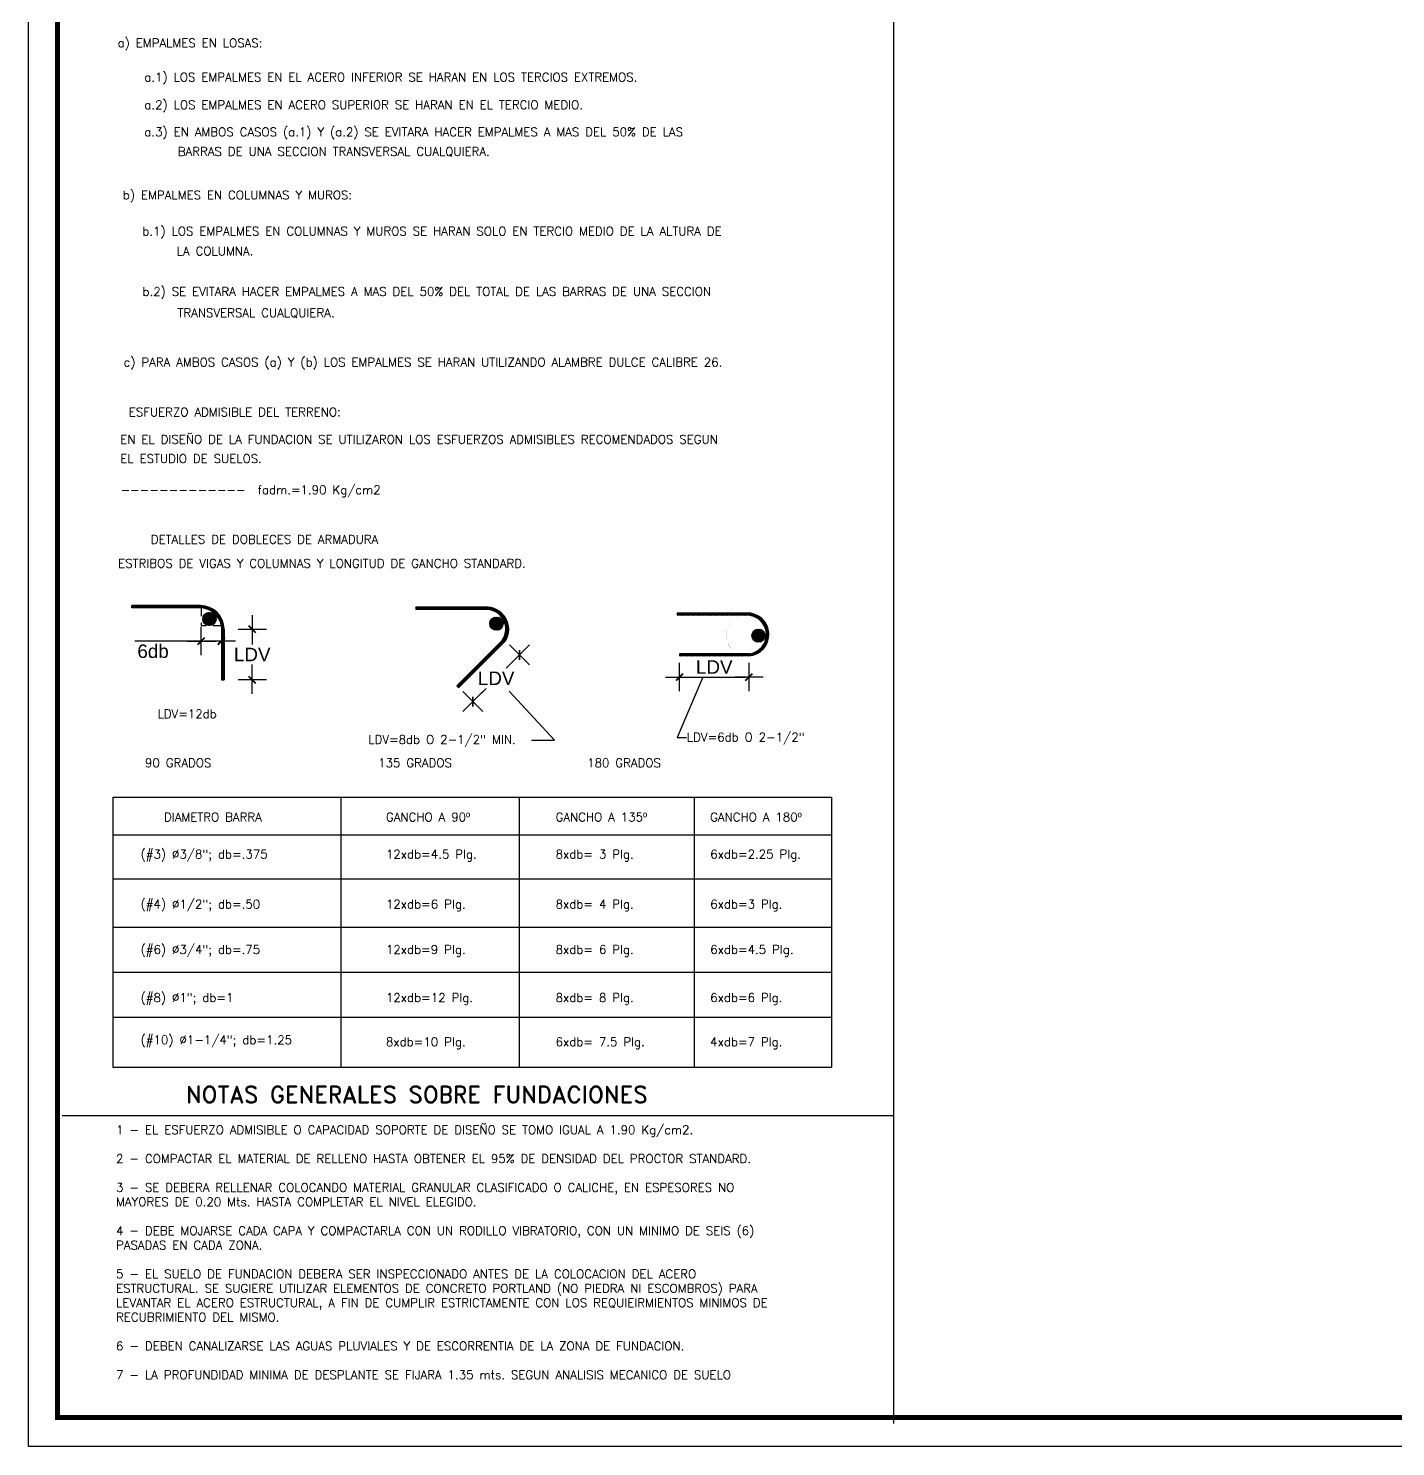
# Model space of a CAD drawing. Header units: feet. Extents: x 317 to 512, y -141 to 162.
# Drawn here: x 387.97 to 408.27, y 57.68 to 78.73 of the extents above; entities that cross this region are included whole.
import ezdxf

# ---------------------------------------------------------------- set-up
doc = ezdxf.new("R2010")
doc.units = ezdxf.units.FT
doc.header["$MEASUREMENT"] = 0
doc.linetypes.add('HIDDEN2', pattern=[0.1875, 0.125, -0.0625])
for name, color, linetype in [('DETALLES', 3, 'Continuous'), ('dimensiones', 1, 'Continuous'), ('DIMLINE', 6, 'Continuous'), ('HATCH', 3, 'Continuous'), ('MARCO', 1, 'Continuous'), ('relleno', 8, 'Continuous'), ('SEÑALAMIENTOS', 6, 'Continuous'), ('TABLAS', 6, 'Continuous'), ('TEXTCOL.', 3, 'Continuous'), ('TEXTO', 2, 'Continuous'), ('TEXTOS 2', 1, 'Continuous')]:
    doc.layers.add(name, color=color, linetype=linetype)
doc.styles.add('ANNTEXT', font='romans.shx')
doc.styles.add('ROMAND', font='romand', dxfattribs={"height": 0.19})
doc.styles.get("Standard").update_dxf_attribs({"font": 'arial.ttf'})
doc.dimstyles.new('20-100', dxfattribs={"dimtxt": 0.2, "dimasz": 0.05, "dimexe": 0.05, "dimexo": 0.1, "dimgap": 0.05, "dimtad": 2, "dimtih": 1, "dimtoh": 1, "dimlfac": 0.2, "dimzin": 0, "dimdsep": 46, "dimtxsty": 'Standard', "dimblk": 'Z2', "dimcen": 0.09, "dimse1": 1, "dimse2": 1, "dimclrd": 6, "dimclre": 6, "dimclrt": 3, "dimadec": 0, "dimazin": 0, "dimtfac": 1, "dimtofl": 0, "dimtmove": 0, "dimatfit": 3, "dimldrblk": 'Z2', "dimfxl": 1, "dimtolj": 1, "dimtzin": 0, "dimarcsym": 0})
doc.dimstyles.new('STD100', dxfattribs={"dimtxt": 0.2, "dimasz": 0.05, "dimexe": 0.05, "dimexo": 0.1, "dimgap": 0.05, "dimtad": 1, "dimtih": 1, "dimtoh": 1, "dimzin": 0, "dimdsep": 46, "dimtxsty": 'Standard', "dimblk": 'Z2', "dimcen": 0.09, "dimse1": 1, "dimse2": 1, "dimclrd": 6, "dimclre": 6, "dimclrt": 3, "dimadec": 0, "dimazin": 0, "dimtfac": 1, "dimtofl": 0, "dimtmove": 0, "dimatfit": 3, "dimldrblk": 'Z2', "dimfxl": 1, "dimtolj": 1, "dimtzin": 0, "dimarcsym": 0})
pattern_1 = [(44.99999999999999, (125.9657807538132, -194.0731247497189), (-0.01315358987331264, 0.01315358987331263), []), (44.99999999999999, (125.9657807538132, -194.0638237571239), (-0.01315358987331264, 0.01315358987331263), [])]

# ---------------------------------------------------------------- blocks, each defined once
blk = doc.blocks.new('Z2')
at = {"layer": 'DIMLINE'}
for p, q in [((4.206591902810544, 0), (-4.206591902810544, 0)), ((0, 4.206591902810544), (0, -4.206591902810544))]:
    blk.add_line(p, q, dxfattribs=at)
at = {"layer": 'DIMLINE', "const_width": 0.5}
blk.add_lwpolyline([(-1.06066017177983, -1.06066017177983), (1.06066017177983, 1.06066017177983)], dxfattribs=at)
blk = doc.blocks.new('*D11')
at = {"layer": 'DEFPOINTS', "color": 0, "transparency": 16777216}
for p in [(390.5359845929469, 69.65582670681702), (390.8367724079834, 69.65919483477442), (390.8367724079834, 69.63720739119513)]:
    blk.add_point(p, dxfattribs=at)
at = {"layer": 'dimensiones', "color": 6, "lineweight": -2, "transparency": 16777216}
for p, q in [((390.5359845929469, 69.63720739119513), (389.5494521968157, 69.63720739119513)), ((390.7867724079834, 69.63720739119513), (390.5859845929469, 69.63720739119513))]:
    blk.add_line(p, q, dxfattribs=at)
at = {"layer": 'dimensiones', "color": 6, "lineweight": -2, "transparency": 16777216, "xscale": 0.05, "yscale": 0.05, "zscale": 0.05, "rotation": 180}
blk.add_blockref('Z2', (390.5359845929469, 69.63720739119513), dxfattribs=at)
at = {"layer": 'dimensiones', "color": 6, "lineweight": -2, "transparency": 16777216, "xscale": 0.05, "yscale": 0.05, "zscale": 0.05}
blk.add_blockref('Z2', (390.8367724079834, 69.63720739119513), dxfattribs=at)
at = {"layer": 'dimensiones', "color": 3, "transparency": 16777216, "insert": (389.8215531517952, 69.4850927936508), "char_height": 0.2, "attachment_point": 5}
blk.add_mtext('\\A1;6db', dxfattribs=at)
blk = doc.blocks.new('*D17')
at = {"layer": 'DEFPOINTS', "color": 0, "transparency": 16777216}
for p in [(390.8763497520712, 69.81268938099844), (390.8763497520712, 69.06305965888201), (391.2938387307667, 69.06305965888201)]:
    blk.add_point(p, dxfattribs=at)
at = {"layer": 'dimensiones', "color": 6, "lineweight": -2, "transparency": 16777216}
for p, q in [((391.2938387307667, 69.76268938099844), (391.2938387307667, 69.58787451994023)), ((391.2938387307667, 69.11305965888201), (391.2938387307667, 69.28787451994022))]:
    blk.add_line(p, q, dxfattribs=at)
at = {"layer": 'dimensiones', "color": 6, "lineweight": -2, "transparency": 16777216, "xscale": 0.05, "yscale": 0.05, "zscale": 0.05}
for p, rotation in [((391.2938387307667, 69.81268938099844), 90), ((391.2938387307667, 69.06305965888201), 270)]:
    blk.add_blockref('Z2', p, dxfattribs=dict(at, rotation=rotation))
at = {"layer": 'dimensiones', "color": 3, "transparency": 16777216, "insert": (391.2938387307667, 69.43787451994028), "char_height": 0.2, "attachment_point": 5}
blk.add_mtext('\\A1;LDV', dxfattribs=at)
blk = doc.blocks.new('*D18')
at = {"layer": 'DEFPOINTS', "color": 0, "transparency": 16777216}
for p in [(395.055196672154, 69.63865248665465), (394.3621808721854, 68.94563668668332), (394.5692318663509, 68.73858569251848)]:
    blk.add_point(p, dxfattribs=at)
at = {"layer": 'dimensiones', "color": 6, "lineweight": -2, "transparency": 16777216}
for p, q in [((395.2268923272604, 69.39624615343044), (395.0657397663348, 69.2350935925042)), ((394.6045872054102, 68.77394103157789), (394.765739766336, 68.93509359250422))]:
    blk.add_line(p, q, dxfattribs=at)
at = {"layer": 'dimensiones', "color": 6, "lineweight": -2, "transparency": 16777216, "xscale": 0.05, "yscale": 0.05, "zscale": 0.05}
for p, rotation in [((395.2622476663196, 69.43160149248985), 45.00000000011279), ((394.5692318663509, 68.73858569251848), 225.0000000001128)]:
    blk.add_blockref('Z2', p, dxfattribs=dict(at, rotation=rotation))
at = {"layer": 'dimensiones', "color": 3, "transparency": 16777216, "insert": (394.9157397663353, 69.08509359250417), "char_height": 0.2, "attachment_point": 5}
blk.add_mtext('\\A1;LDV', dxfattribs=at)
blk = doc.blocks.new('*D19')
at = {"layer": 'DEFPOINTS', "color": 0, "transparency": 16777216}
for p in [(397.6395761442963, 69.41748424328794), (398.6685870904884, 69.41748424328794), (398.6685870904884, 69.10218863781925)]:
    blk.add_point(p, dxfattribs=at)
at = {"layer": 'dimensiones', "color": 6, "lineweight": -2, "transparency": 16777216}
blk.add_line((397.6895761442963, 69.10218863781925), (398.6185870904883, 69.10218863781925), dxfattribs=at)
at = {"layer": 'dimensiones', "color": 6, "lineweight": -2, "transparency": 16777216, "xscale": 0.05, "yscale": 0.05, "zscale": 0.05, "rotation": 180}
blk.add_blockref('Z2', (397.6395761442963, 69.10218863781925), dxfattribs=at)
at = {"layer": 'dimensiones', "color": 6, "lineweight": -2, "transparency": 16777216, "xscale": 0.05, "yscale": 0.05, "zscale": 0.05}
blk.add_blockref('Z2', (398.6685870904884, 69.10218863781925), dxfattribs=at)
at = {"layer": 'dimensiones', "color": 3, "transparency": 16777216, "insert": (398.1540816173923, 69.25218863781926), "char_height": 0.2, "attachment_point": 5}
blk.add_mtext('\\A1;LDV', dxfattribs=at)

msp = doc.modelspace()

# ---------------------------------------------------------------- hatches: boundary and pattern name
at = {"layer": 'HATCH'}
h = msp.add_hatch(dxfattribs=at)
h.set_pattern_fill('STEEL', color=256, scale=0.005858892974088862, style=0)
h.set_pattern_definition(pattern_1)
h.paths.add_polyline_path([(390.5359845929523, 70.13253480690979, -0.3308760606777866), (390.8367724079861, 69.86318551037162), (390.8370140499354, 69.86318551037162), (390.8367724079834, 69.06305965888201), (390.8763497520712, 69.06305965888201), (390.8763497520712, 69.81268938099844, 0.4142135623731145), (390.5248161736262, 70.16422295944209), (389.5069736467575, 70.16422295944209), (389.5069736467575, 70.13253480690979)])
h = msp.add_hatch(dxfattribs=at)
h.set_pattern_fill('STEEL', color=256, scale=0.005858892974088862, style=0)
h.set_pattern_definition(pattern_1)
h.paths.add_polyline_path([(394.7508901553446, 70.13980376523192), (393.722204932098, 70.13980376523192), (393.722204932098, 70.10811561269962), (394.75089015535, 70.10811561269962, -0.6373128596331161), (394.999069192705, 69.63865248666012), (394.3329758705521, 68.97255916450318), (394.3621808721854, 68.9456366866833), (395.0551966721486, 69.63865248664648, 0.605128990008516), (394.7514560408061, 70.1398396200219, 0.0004285569067404226)])
h = msp.add_hatch(dxfattribs=at)
h.set_pattern_fill('STEEL', color=256, scale=0.005858892974088862, style=0)
h.set_pattern_definition(pattern_1)
h.paths.add_polyline_path([(390.7566115122089, 69.9647763912743, 0.172258599843769), (390.7345901666894, 70.02679914543374), (390.6561176410049, 69.96761400408364, -0.01412045634726126), (390.6561199248389, 69.96753314344083), (390.6561199248389, 69.96753314701242, -0.5160696021094714), (390.6542166459002, 69.96618024541554), (390.577645115315, 69.90842886273354, 0.7335444214247023)])
h.paths.add_polyline_path([(390.5599041090308, 69.9647763912743, 0.1537056537358139), (390.577645115315, 69.90842886273354), (390.6542166459002, 69.96618024541554, -0.3192006469994063), (390.6532549672437, 69.96753314701242, -0.972153522104283), (390.6561176410049, 69.96761400408364), (390.7345901666894, 70.02679914543374, 0.7061081917134336)])
h = msp.add_hatch(dxfattribs=at)
h.set_pattern_fill('STEEL', color=256, scale=0.005858892974088862, style=0)
h.set_pattern_definition(pattern_1)
h.paths.add_polyline_path([(395.0183205591173, 69.89584567723965, 0.172258599843769), (394.9962992135951, 69.95786843140046), (394.9178266879134, 69.89868329005172, -0.01412045634726126), (394.9178289717419, 69.89860242940891), (394.9178289717419, 69.8986024329805, -0.5160696021094714), (394.9159256928086, 69.8972495313809), (394.8393541622235, 69.83949814870026, 0.7335444214247023)])
h.paths.add_polyline_path([(394.8216131559392, 69.89584567723965, 0.1537056537358139), (394.8393541622235, 69.83949814870026), (394.9159256928086, 69.8972495313809, -0.3192006469994063), (394.9149640141494, 69.8986024329805, -0.972153522104283), (394.9178266879134, 69.89868329005172), (394.9962992135951, 69.95786843140046, 0.7061081917134336)])
h = msp.add_hatch(dxfattribs=at)
h.set_pattern_fill('STEEL', color=256, scale=0.005858892974088862, style=0)
h.set_pattern_definition(pattern_1)
h.paths.add_polyline_path([(398.633507415815, 70.05286791323702), (397.604496469642, 70.05286791323702), (397.604496469642, 70.02117976070336), (398.6335074158259, 70.02117976070336, -0.973008460831919), (398.6685870904965, 69.44917239582433), (397.6395761442963, 69.44917239582433), (397.6395761442963, 69.41748424328794), (398.6685870904884, 69.41748424328794, 0.9867093407087173), (398.6335915257358, 70.05287142896246, 17747.92842136337), (398.6336631801186, 70.05287440647258, 6238.265612930726), (398.6338670411986, 70.0528827891902, 0.0002827851285944418)])
h = msp.add_hatch(dxfattribs=at)
h.set_pattern_fill('STEEL', color=256, scale=0.005858892974088862, style=0)
h.set_pattern_definition(pattern_1)
h.paths.add_polyline_path([(398.9099183469442, 69.71790233427951, 0.172258599843769), (398.8878970014219, 69.7799250884376), (398.809424475732, 69.72073994708886, -0.01412045634726126), (398.8094267595687, 69.72065908644605), (398.8094267595687, 69.72065909001763, -0.5160696021094714), (398.8075234806328, 69.71930618842076), (398.7309519500449, 69.66155480573876, 0.7335444214247023)])
h.paths.add_polyline_path([(398.7132109437606, 69.71790233427951, 0.1537056537358139), (398.7309519500449, 69.66155480573876), (398.8075234806328, 69.71930618842076, -0.3192006469994063), (398.8065618019763, 69.72065909001763, -0.972153522104283), (398.809424475732, 69.72073994708886), (398.8878970014219, 69.7799250884376, 0.7061081917134336)])

# ---------------------------------------------------------------- linework, layer by layer
at = {"layer": 'DETALLES'}
for p, q in [((390.5248161736262, 70.16422295944345, -6.129063822339943), (389.5069736467575, 70.16422295944345, -6.129063822339943)), ((389.5069736467575, 70.13253480690979, -6.129063822339943), (389.5069736467575, 70.16422295944345, -6.129063822339943)), ((390.5359845929523, 70.13253480690979, -6.129063822339943), (389.5069736467575, 70.13253480690979, -6.129063822339943)), ((394.75089015535, 70.13980376523192, -6.129063822339943), (393.7218792091606, 70.13980376523192, -6.129063822339943)), ((394.75089015535, 70.10811561269962, -6.129063822339943), (393.7218792091606, 70.10811561269962, -6.129063822339943)), ((393.722204932098, 70.13980376523192, -6.129063822339943), (393.722204932098, 70.10811561269962, -6.129063822339943)), ((397.604496469642, 70.05286791323702, -6.129063822339943), (397.604496469642, 70.02117976070336, -6.129063822339943)), ((398.6335074158259, 70.05286791323702, -6.129063822339943), (397.604496469642, 70.05286791323702, -6.129063822339943)), ((398.6335074158259, 70.02117976070336, -6.129063822339943), (397.604496469642, 70.02117976070336, -6.129063822339943)), ((390.8370140499354, 69.86318551037299, -6.129063822339943), (390.8367724079834, 69.06305965888201, -6.129063822339943)), ((390.8763497520712, 69.81268938099844, -6.129063822339943), (390.8763497520712, 69.06305965888201, -6.129063822339943)), ((390.8763497520712, 69.15242979182618, -6.129063822339943), (390.8763497520712, 69.56992921551488, -6.129063822339943)), ((394.9990691926913, 69.63865248664648, -6.129063822339943), (394.3329758705521, 68.97255916450318, -6.129063822339943)), ((395.0551966721486, 69.63865248664648, -6.129063822339943), (394.3621808721854, 68.9456366866833, -6.129063822339943)), ((397.6395761442963, 69.44917239582433, -6.129063822339943), (397.6395761442963, 69.41748424328794, -6.129063822339943)), ((398.6685870904884, 69.44917239582433, -6.129063822339943), (397.6395761442963, 69.44917239582433, -6.129063822339943)), ((398.6685870904884, 69.41748424328794, -6.129063822339943), (397.6395761442963, 69.41748424328794, -6.129063822339943)), ((390.8367724079834, 69.06305965888201, -6.129063822339943), (390.8763497520712, 69.06305965888201, -6.129063822339943)), ((394.3329758705521, 68.97255916450318, -6.129063822339943), (394.3621808721854, 68.9456366866833, -6.129063822339943))]:
    msp.add_line(p, q, dxfattribs=at)
at = {"layer": 'DETALLES', "linetype": 'HIDDEN2'}
for p in [(390.5359845929469, 70.13301026021041, -6.129063822339943), (390.8370140499354, 69.86318551037299, -6.129063822339943)]:
    msp.add_line(p, (390.5359845929469, 69.86318551037299, -6.129063822339943), dxfattribs=at)
at = {"layer": 'DETALLES'}
for centre in [(390.6582578106198, 69.96477639127703, -6.129063822339943), (394.9199668575283, 69.89584567724101, -6.129063822339943), (398.8115646453524, 69.71790233427951, -6.129063822339943)]:
    msp.add_circle(centre, 0.098353701591412, dxfattribs=at)
for centre, radius, start, end in [((390.5248161736262, 69.81268938099844, -6.129063822339943), 0.3515335784453316, 0, 90), ((390.5051465815167, 69.79547480394909, -6.129063822339943), 0.3384677658883822, 11.53992262369899, 84.77249596135955), ((394.7720890973377, 69.80971071554983, -6.129063822339943), 0.3307730590463917, 328.8589416782207, 93.67455237679367), ((394.7656211491748, 69.81557228147209, -6.129063822339943), 0.292913985368249, 322.8431450132127, 92.88268913975699), ((398.6468385138904, 69.73494371282628, -6.129063822339943), 0.318203575377566, 273.9191070573845, 92.40110209296336), ((398.6432205004802, 69.73469608455422, -6.129063822339943), 0.2866482874788253, 275.0769611795927, 91.94184069669426)]:
    msp.add_arc(centre, radius, start, end, dxfattribs=at)
at = {"layer": 'MARCO'}
msp.add_lwpolyline([(387.9700555946429, 99.67954215293815), (452.4700555946429, 99.67954215293815), (452.4700555946429, 57.67954215293815), (387.9700555946429, 57.67954215293815)], close=True, dxfattribs=at)
at = {"layer": 'MARCO', "const_width": 0.07500000000000001}
msp.add_lwpolyline([(445.2975850243286, 99.24551034642184), (388.4040874011591, 99.24551034642184), (388.4040874011591, 58.11357395945441), (445.2975850243286, 58.11357395945441)], close=True, dxfattribs=at)
at = {"layer": 'relleno', "color": 1}
for p, q in [((400.8154613074238, 99.07231070801605, -6.129063822339943), (400.8154613074238, 58.02368032813303, -6.129063822339943)), ((388.4703391209267, 62.59305875943014, -6.129063822339943), (400.8154613074238, 62.59305875943151, -6.129063822339943))]:
    msp.add_line(p, q, dxfattribs=at)
at = {"layer": 'SEÑALAMIENTOS'}
for p, q in [((397.9837457568482, 69.10218863781925, -6.129063822339943), (397.6022542949394, 68.20717493467542, -6.129063822339943)), ((395.1068217271421, 68.89517980012157, -6.129063822339943), (395.7836269741473, 68.16690087498988, -6.129063822339943)), ((395.4425537367732, 68.16690087498988, -6.129063822339943), (395.7836269741473, 68.16690087498988, -6.129063822339943)), ((397.6022542949394, 68.20717493467542, -6.129063822339943), (397.7421941764468, 68.20717493467542, -6.129063822339943))]:
    msp.add_line(p, q, dxfattribs=at)
at = {"layer": 'TABLAS'}
for p, q in [((389.2266703161703, 67.3204832488344, -6.129063822339943), (399.8926035687326, 67.3204832488344, -6.129063822339943)), ((389.2266703161703, 67.3204832488344, -6.129063822339943), (389.2266703161703, 63.31422742061464, -6.129063822339943)), ((392.6099083838889, 67.3204832488344, -6.129063822339943), (392.6099083838889, 63.31696735220326, -6.129063822339943)), ((395.2550926169187, 67.3204832488344, -6.129063822339943), (395.2550926169187, 63.31422742061464, -6.129063822339943)), ((397.8561263141891, 67.3204832488344, -6.129063822339943), (397.8561263141891, 63.31696735220326, -6.129063822339943)), ((399.8926035687326, 67.3204832488344, -6.129063822339943), (399.8926035687326, 63.31422742061464, -6.129063822339943)), ((389.2266703161703, 66.75881442987917, -6.129063822339943), (399.8926035687326, 66.7588144298778, -6.129063822339943)), ((389.2266703161703, 66.1073451481842, -6.129063822339943), (399.8926035687326, 66.1073451481842, -6.129063822339943)), ((389.2266703161703, 65.38852588120004, -6.129063822339943), (399.8926035687326, 65.38852588119458, -6.129063822339943)), ((389.2266703161703, 64.72036235791744, -6.129063822339943), (399.8926035687326, 64.72036235791744, -6.129063822339943)), ((389.2266703161703, 64.05424129992694, -6.129063822339943), (399.8926035687326, 64.05424129992694, -6.129063822339943)), ((389.2266703161703, 63.31422742061464, -6.129063822339943), (399.8926035687326, 63.31422742061464, -6.129063822339943))]:
    msp.add_line(p, q, dxfattribs=at)

# ---------------------------------------------------------------- texts
at = {"layer": 'TEXTCOL.', "style": 'ROMAND'}
msp.add_text('NOTAS GENERALES SOBRE FUNDACIONES', height=0.2488200864015944, dxfattribs=at).set_placement((390.3084088383592, 62.78272963127697, -6.129063822339943))
at = {"layer": 'TEXTO', "style": 'ANNTEXT'}
for s, p in [('a.1) LOS EMPALMES EN EL ACERO INFERIOR SE HARAN EN LOS TERCIOS EXTREMOS.', (389.6909500949104, 77.94447451464235, -7.724809612610635)), ('a.2) LOS EMPALMES EN ACERO SUPERIOR SE HARAN EN EL TERCIO MEDIO.', (389.6928501895226, 77.53309442607757, -7.724809612610635)), ('a.3) EN AMBOS CASOS (a.1) Y (a.2) SE EVITARA HACER EMPALMES A MAS DEL 50%%% DE LAS ', (389.6928501895226, 77.13042998265824, -7.724809612610635)), ('BARRAS DE UNA SECCION TRANSVERSAL CUALQUIERA.', (390.1889685459463, 76.84013567437192, -7.724809612610635)), ('b.1) LOS EMPALMES EN COLUMNAS Y MUROS SE HARAN SOLO EN TERCIO MEDIO DE LA ALTURA DE', (389.6613737538809, 75.65786102782282, -7.724809612610635)), ('LA COLUMNA.', (390.172280998101, 75.36224397688862, -7.724809612610635)), ('b.2) SE EVITARA HACER EMPALMES A MAS DEL 50% DEL TOTAL DE LAS BARRAS DE UNA SECCION ', (389.6641462440774, 74.76145284353275, -7.724809612610635)), ('TRANSVERSAL CUALQUIERA.', (390.1843623372432, 74.44611817947167, -7.724809612610635)), ('EN EL DISEÑO DE LA FUNDACION SE UTILIZARON LOS ESFUERZOS ADMISIBLES RECOMENDADOS SEGUN ', (389.3353625272947, 72.56690603696676, -6.129063822339943)), ('EL ESTUDIO DE SUELOS.', (389.3353625272947, 72.28183472637635, -6.129063822339943)), ('-------------  fadm.=1.90 Kg/cm2', (389.3388662067899, 71.81848848668038, -6.129063822339943)), ('    ESTRIBOS DE VIGAS Y COLUMNAS Y LONGITUD DE GANCHO STANDARD.', (388.9211344352951, 70.72586220883555, -6.129063822339943)), ('LDV=12db', (389.8878696877763, 68.49300968553585, -6.129063822339943)), ('LDV=8db O 2-1/2" MIN.', (393.0170467869883, 68.11157269011515, -6.129063822339943)), ('LDV=6db O 2-1/2"', (397.7466123999073, 68.14711300919122, -6.129063822339943)), ('       90 GRADOS                         135 GRADOS                    180 GRADOS', (389.0331035679309, 67.76539368455302, -6.129063822339943)), ('DIAMETRO BARRA', (389.984415514299, 66.96038842288122, -6.129063822339943)), ('GANCHO A 90º', (393.2801157913735, 66.96038842288122, -6.129063822339943)), ('GANCHO A 135º', (395.797948417793, 66.96038842288122, -6.129063822339943)), ('GANCHO A 180º', (398.0936110315369, 66.96038842288122, -6.129063822339943)), ('(#3) %%c3/8"; db=.375', (389.6354100059178, 66.40994411913503, -6.129063822339943)), ('12xdb=4.5 Plg.', (393.2801157913735, 66.40994411913503, -6.129063822339943)), ('8xdb= 3 Plg.', (395.797948417793, 66.40994411913503, -6.129063822339943)), ('6xdb=2.25 Plg.', (398.0936110315369, 66.40994411913503, -6.129063822339943)), ('(#4) %%C1/2"; db=.50', (389.6354100059178, 65.66867437470852, -6.129063822339943)), ('12xdb=6 Plg.', (393.2801157913735, 65.66867437470852, -6.129063822339943)), ('8xdb= 4 Plg.', (395.797948417793, 65.66867437470852, -6.129063822339943)), ('6xdb=3 Plg.', (398.0936110315369, 65.66867437470852, -6.129063822339943)), ('(#6) %%C3/4"; db=.75', (389.6354100059178, 64.99475533908604, -6.129063822339943)), ('12xdb=9 Plg.', (393.2801157913735, 64.99475533908604, -6.129063822339943)), ('8xdb= 6 Plg.', (395.797948417793, 64.99475533908604, -6.129063822339943)), ('6xdb=4.5 Plg.', (398.0936110315369, 64.99475533908604, -6.129063822339943)), ('(#8) %%C1"; db=1', (389.6354100059178, 64.28059402162204, -6.129063822339943)), ('12xdb=12 Plg.', (393.2801157913735, 64.28059402162204, -6.129063822339943)), ('8xdb= 8 Plg.', (395.797948417793, 64.28059402162204, -6.129063822339943)), ('6xdb=6 Plg.', (398.0936110315369, 64.28059402162204, -6.129063822339943)), ('(#10) %%C1-1/4"; db=1.25', (389.6354100059178, 63.65324203930946, -6.129063822339943)), ('8xdb=10 Plg.', (393.2801157913735, 63.62446679040555, -6.129063822339943)), ('6xdb= 7.5 Plg.', (395.797948417793, 63.62446679040555, -6.129063822339943)), ('4xdb=7 Plg.', (398.0936110315369, 63.62446679040555, -6.129063822339943))]:
    msp.add_text(s, height=0.128340977451823, dxfattribs=at).set_placement(p)
at = {"layer": 'TEXTO', "insert": (389.2719876098362, 62.44696720999341, -6.129063822339943), "char_height": 0.128340977451823, "width": 10.62061595889392, "attachment_point": 1, "style": 'ANNTEXT'}
msp.add_mtext('1 - EL ESFUERZO ADMISIBLE O CAPACIDAD SOPORTE DE DISEÑO SE TOMO IGUAL A 1.90 Kg/cm2.\\P\\P2 - COMPACTAR EL MATERIAL DE RELLENO HASTA OBTENER EL 95% DE DENSIDAD DEL PROCTOR STANDARD.\\P\\P3 - SE DEBERA RELLENAR COLOCANDO MATERIAL GRANULAR CLASIFICADO O CALICHE, EN ESPESORES NO MAYORES DE 0.20 Mts. HASTA COMPLETAR EL NIVEL ELEGIDO. \\P\\P4 - DEBE MOJARSE CADA CAPA Y COMPACTARLA CON UN RODILLO VIBRATORIO, CON UN MINIMO DE SEIS (6) PASADAS EN CADA ZONA.\\P\\P5 - EL SUELO DE FUNDACION DEBERA SER INSPECCIONADO ANTES DE LA COLOCACION DEL ACERO ESTRUCTURAL. SE SUGIERE UTILIZAR ELEMENTOS DE CONCRETO PORTLAND (NO PIEDRA NI ESCOMBROS) PARA LEVANTAR EL ACERO ESTRUCTURAL, A FIN DE CUMPLIR ESTRICTAMENTE CON LOS REQUIEIRMIENTOS MINIMOS DE RECUBRIMIENTO DEL MISMO.\\P\\P6 - DEBEN CANALIZARSE LAS AGUAS PLUVIALES Y DE ESCORRENTIA DE LA ZONA DE FUNDACION.\\P\\P7 - LA PROFUNDIDAD MINIMA DE DESPLANTE SE FIJARA 1.35 mts. SEGUN ANALISIS MECANICO DE SUELO', dxfattribs=at)
at = {"layer": 'TEXTOS 2', "style": 'ANNTEXT'}
for s, p in [('a) EMPALMES EN LOSAS:', (389.2950337136562, 78.45140056999831, -7.724809612610635)), ('b) EMPALMES EN COLUMNAS Y MUROS:', (389.3725779353271, 76.19451500948786, -7.724809612610635)), ('c) PARA AMBOS CASOS (a) Y (b) LOS EMPALMES SE HARAN UTILIZANDO ALAMBRE DULCE CALIBRE 26.', (389.3847839234076, 73.71257370505724, -7.724809612610635)), ('ESFUERZO ADMISIBLE DEL TERRENO:', (389.4616118386156, 72.97317089453769, -6.129063822339943)), ('DETALLES DE DOBLECES DE ARMADURA', (389.7886594625824, 71.08309658771064, -6.129063822339943))]:
    msp.add_text(s, height=0.128340977451823, dxfattribs=at).set_placement(p)

# ---------------------------------------------------------------- dimensions: what is measured, and where the dimension line sits
at = {"layer": 'dimensiones'}
dim = msp.add_linear_dim(base=(391.2938387307667, 69.06305965888201, -6.129063822339943), p1=(390.8763497520712, 69.81268938099844, -6.129063822339943), p2=(390.8763497520712, 69.06305965888201, -6.129063822339943), angle=90, text='LDV', dimstyle='STD100', dxfattribs=at)
dim.commit()
dim.dimension.update_dxf_attribs({"geometry": '*D17', "text_midpoint": (391.2938387307667, 69.43787451994028, -6.129063822339943)})
dim = msp.add_linear_dim(base=(390.8367724079834, 69.63720739119513, -6.129063822339943), p1=(390.5359845929469, 69.65582670681702, -6.129063822339943), p2=(390.8367724079834, 69.65919483477442, -6.129063822339943), text='6db', dimstyle='20-100', dxfattribs=at)
dim.commit()
dim.dimension.update_dxf_attribs({"geometry": '*D11', "text_midpoint": (389.8215531517952, 69.63720739119513, -6.129063822339943), "dimtype": 160})
dim = msp.add_aligned_dim(p1=(395.055196672154, 69.63865248665466, -6.129063822339943), p2=(394.3621808721854, 68.9456366866833, -6.129063822339943), distance=0.292814324051209, text='LDV', dimstyle='STD100', dxfattribs=at)
dim.commit()
dim.dimension.update_dxf_attribs({"geometry": '*D18', "text_midpoint": (394.9157397663353, 69.08509359250417, -6.129063822339943)})
dim = msp.add_linear_dim(base=(398.6685870904884, 69.10218863781925, -6.129063822339943), p1=(397.6395761442963, 69.41748424328794, -6.129063822339943), p2=(398.6685870904884, 69.41748424328794, -6.129063822339943), text='LDV', dimstyle='STD100', dxfattribs=at)
dim.commit()
dim.dimension.update_dxf_attribs({"geometry": '*D19', "text_midpoint": (398.1540816173923, 69.25218863781926, -6.129063822339943)})

doc.saveas('drawing.dxf')
